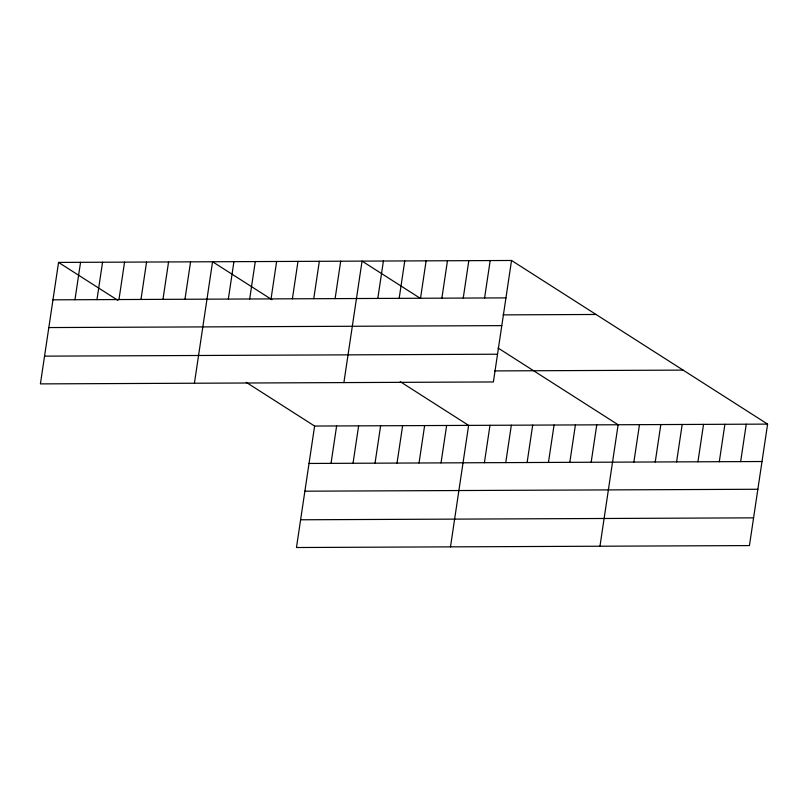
<?xml version="1.0" encoding="UTF-8"?>
<svg xmlns="http://www.w3.org/2000/svg" width="808" height="808" viewBox="0 0 808 808"><rect width="100%" height="100%" fill="white"/><g stroke="black" fill="none" stroke-linecap="round" stroke-linejoin="round"><path stroke-width="1.21" d="M58.56 262.418L40.4 383.891L493.385 381.952L511.535 260.479L58.56 262.418L117.907 300.344M74.962 299.728L80.558 262.317M96.97 299.637L102.555 262.226M118.968 299.546L124.563 262.135M140.976 299.445L146.561 262.034M162.974 299.354L168.569 261.944M184.971 299.263L190.567 261.853M194.415 383.234L212.565 261.752L271.922 299.687M228.331 299.071L233.926 261.661M249.682 298.98L255.278 261.57M271.044 298.889L276.629 261.479M292.395 298.798L297.99 261.388M313.746 298.707L319.342 261.297M246.218 382.336L314.615 426.048L296.465 547.521L749.44 545.582L767.6 424.109L511.535 260.479M335.108 298.617L340.693 261.206M331.027 463.358L336.623 425.947M343.895 382.598L362.055 261.115L420.402 298.404M353.035 463.267L358.621 425.856M377.811 298.435L383.406 261.024M399.172 298.344L404.757 260.934M375.033 463.176L380.629 425.766M420.524 298.253L426.119 260.843M397.041 463.075L402.626 425.664M441.875 298.162L447.47 260.752M419.039 462.984L424.634 425.574M463.236 298.071L468.822 260.661M441.037 462.893L446.632 425.483M484.588 297.98L490.183 260.57M450.48 546.865L468.63 425.382L400.223 381.669M484.396 462.701L489.991 425.291M505.747 462.61L511.343 425.2M527.109 462.519L532.694 425.109M548.46 462.429L554.056 425.018M569.812 462.338L575.407 424.927M591.173 462.247L596.759 424.836M599.96 546.228L618.12 424.745L498.001 347.985M633.876 462.065L639.471 424.654M655.237 461.974L660.823 424.564M676.589 461.883L682.184 424.473M697.94 461.792L703.536 424.382M719.302 461.701L724.887 424.291M740.653 461.61L746.249 424.2M52.964 299.829L505.939 297.889M503.081 314.878L596.041 314.474M48.813 327.563L501.798 325.634M44.551 356.146L497.526 354.217M494.678 370.912L683.103 370.114M314.615 426.048L767.6 424.109M309.03 463.459L762.005 461.519M304.879 491.193L757.864 489.264M300.606 519.776L753.591 517.847"/></g></svg>
